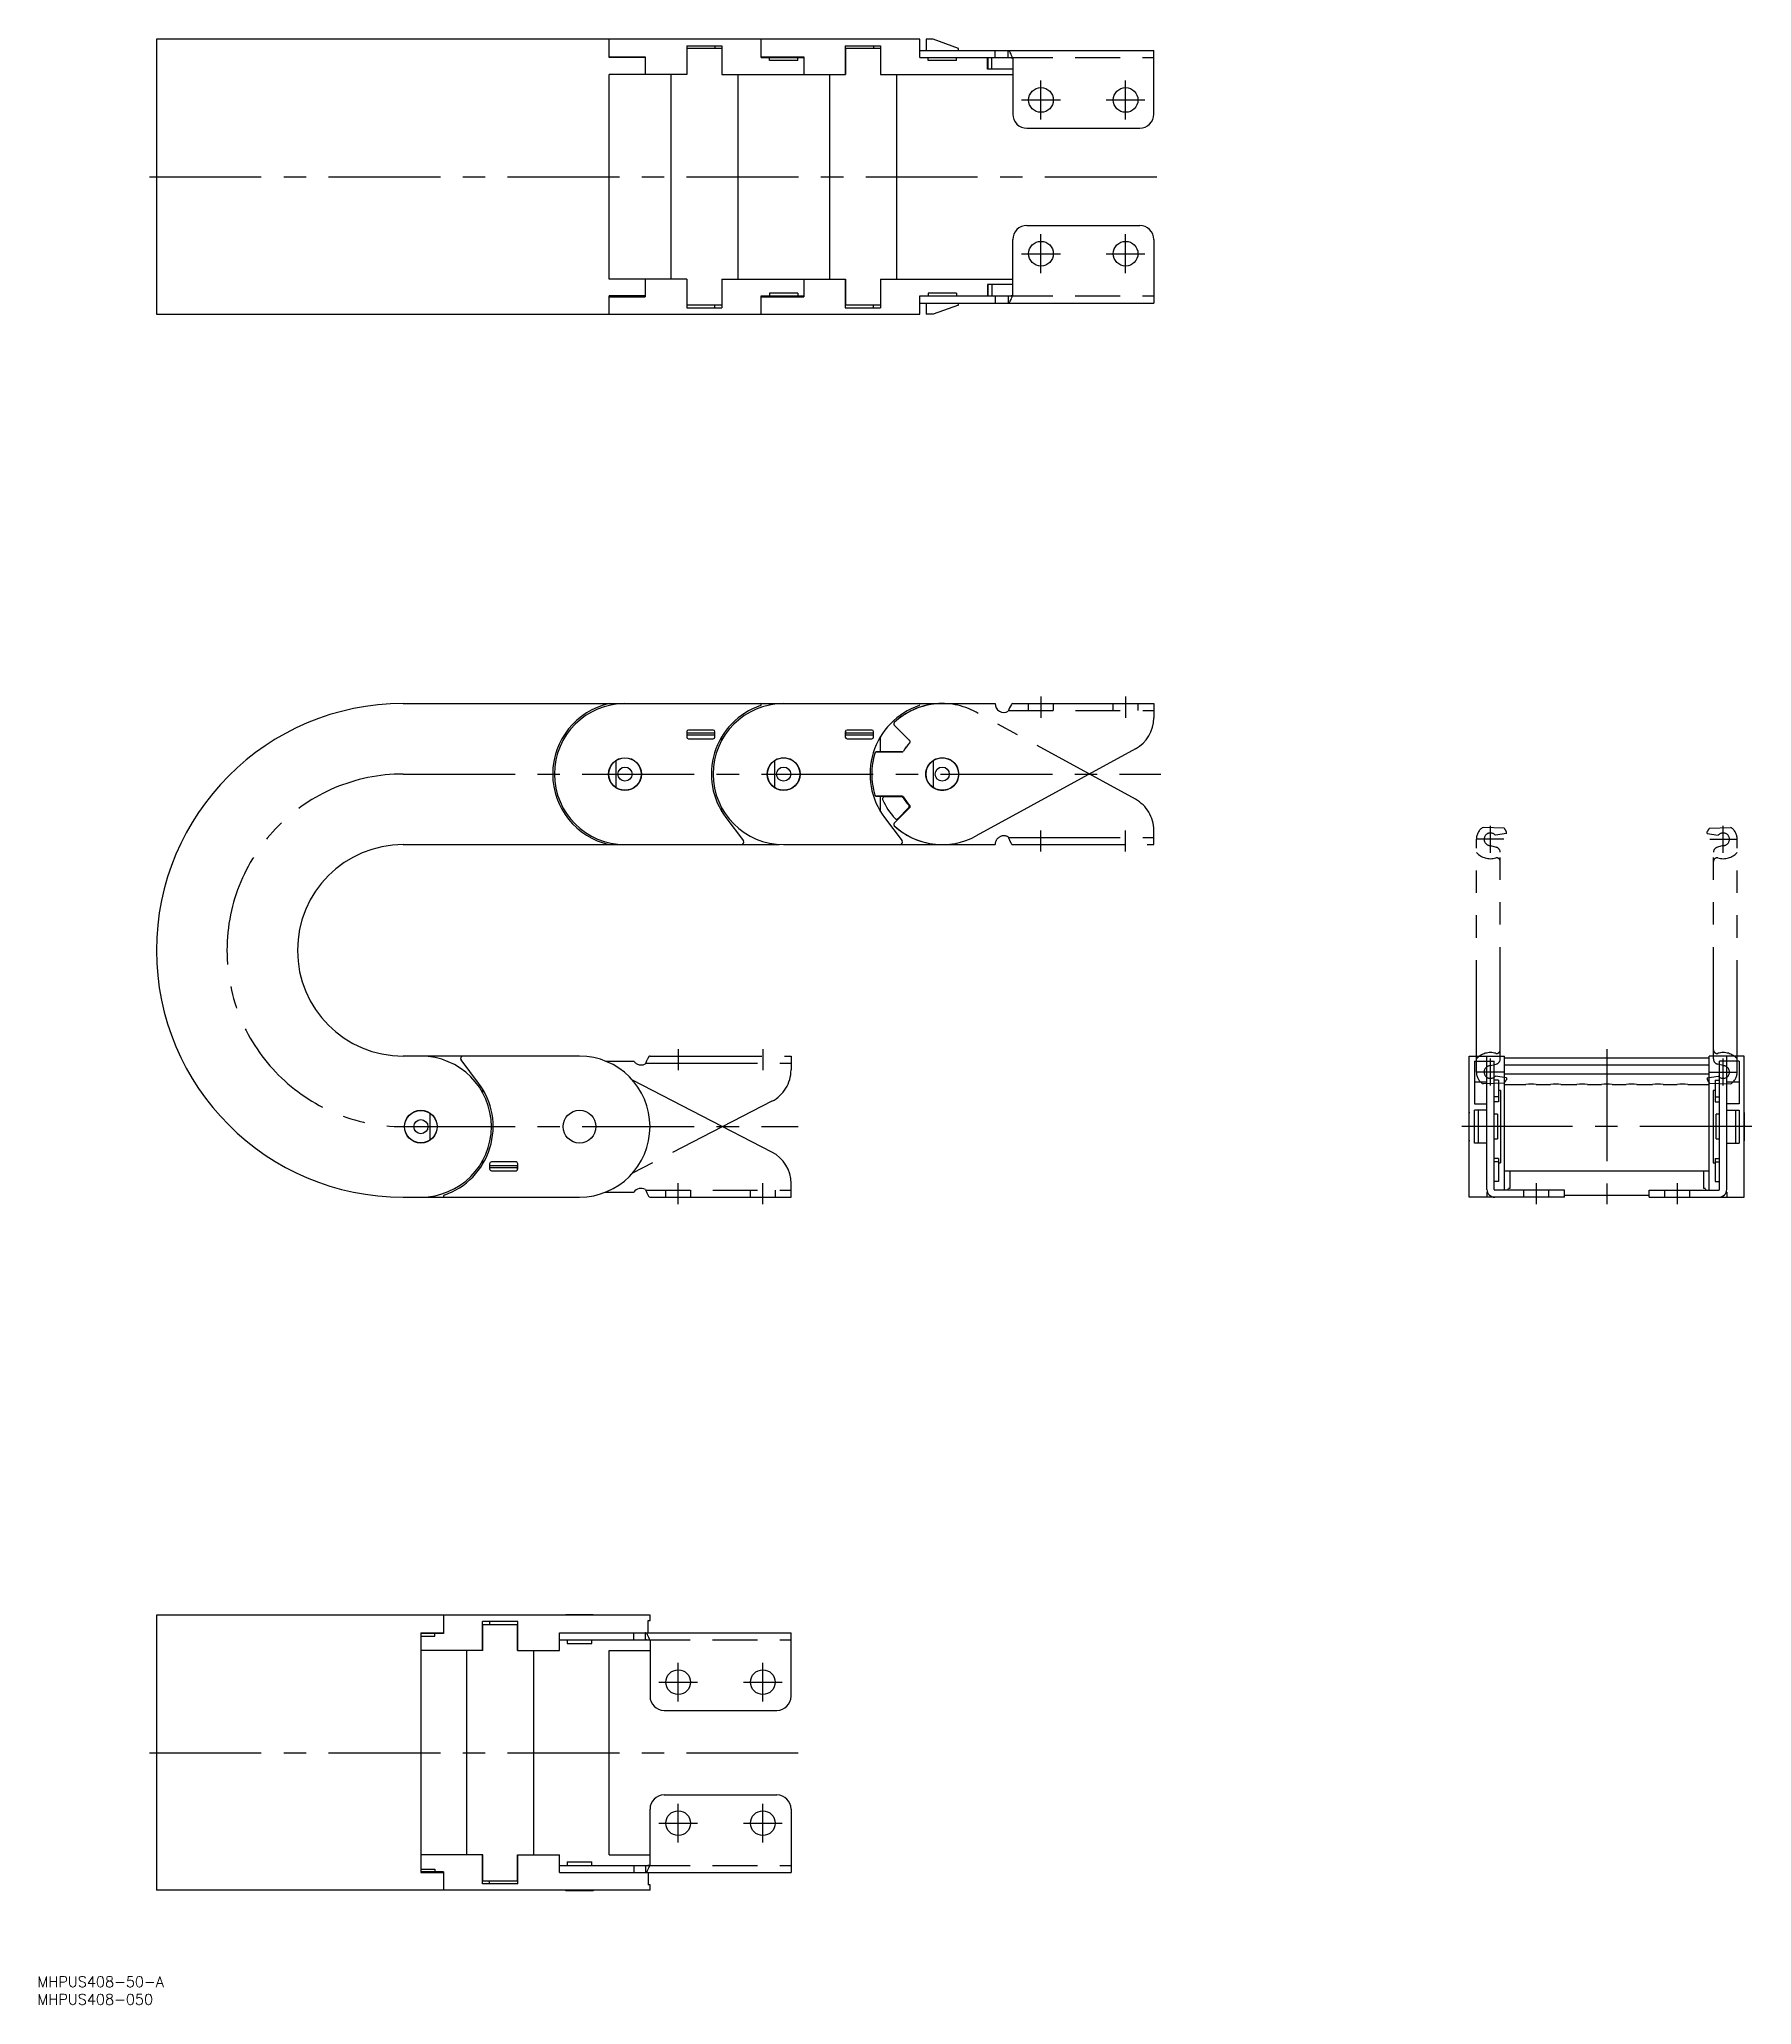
# Model space of a CAD drawing. Extents: x -153 to 333, y -249 to 308.
import ezdxf

# ---------------------------------------------------------------- set-up
doc = ezdxf.new("R2010")
doc.units = 0
for name, pattern in [('CENTER', [50.8, 31.75, -6.35, 6.35, -6.35]), ('DASHED', [19.05, 12.7, -6.35]), ('PHANTOM', [63.5, 31.75, -6.35, 6.35, -6.35, 6.35, -6.35])]:
    doc.linetypes.add(name, pattern=pattern)
doc.layers.get('0').update_dxf_attribs({"linetype": 'CONTINUOUS'})
doc.layers.add('CENTER', color=1, linetype='CENTER')
doc.styles.get("Standard").update_dxf_attribs({"font": 'txt.shx', "height": 3, "bigfont": 'bigfont.shx'})

msp = doc.modelspace()

# ---------------------------------------------------------------- linework, layer by layer
at = {"color": 7, "linetype": 'CONTINUOUS'}
for p, q in [((96.53, 308.4), (-120.01, 308.4)), ((-120.01, 308.4), (-120.01, 230.4)), ((8.4, 303.2), (8.4, 308.4)), ((30.4, 306.6), (40.4, 306.6)), ((30.4, 306.6), (30.4, 298.4)), ((38.4, 306.6), (38.4, 305.8)), ((40.4, 306.6), (40.4, 298.4)), ((51.53, 303.2), (51.53, 308.4)), ((75.4, 306.6), (75.4, 298.4)), ((75.4, 306.6), (85.4, 306.6)), ((83.4, 306.6), (83.4, 305.8)), ((85.4, 306.6), (85.4, 298.4)), ((96.53, 303.2), (96.53, 308.4)), ((100.3, 308.4), (98.3, 308.4)), ((98.3, 308.4), (98.3, 305.2)), ((107.5, 305.78), (100.3, 308.4)), ((8.4, 303.4), (18.62, 303.4)), ((18.62, 303.2), (8.4, 303.2)), ((17.5, 303.2), (17.5, 303.4)), ((18.62, 303.4), (18.62, 298.4)), ((30.45, 305.2), (30.4, 305.2)), ((30.45, 304.15), (30.4, 304.15)), ((40.35, 305.8), (30.45, 305.8)), ((30.45, 305.8), (30.45, 298.4)), ((40.35, 305.8), (40.35, 298.4)), ((40.35, 305.2), (40.4, 305.2)), ((40.4, 304.15), (40.35, 304.15)), ((51.53, 303.4), (63.62, 303.4)), ((51.53, 303.2), (63.62, 303.2)), ((53.3, 303.4), (53.3, 303.2)), ((53.9, 302.4), (53.9, 303.2)), ((61.9, 302.4), (53.9, 302.4)), ((61.9, 302.4), (61.9, 303.2)), ((62.5, 303.2), (62.5, 303.4)), ((63.62, 303.4), (63.62, 298.4)), ((75.45, 305.2), (75.4, 305.2)), ((75.45, 304.15), (75.4, 304.15)), ((75.45, 305.8), (75.45, 298.4)), ((85.35, 305.8), (75.45, 305.8)), ((85.35, 305.8), (85.35, 298.4)), ((85.35, 305.2), (85.4, 305.2)), ((85.4, 304.15), (85.35, 304.15)), ((96.53, 305.2), (162.9, 305.2)), ((96.53, 303.2), (121.59, 303.2)), ((98.9, 302.4), (98.9, 303.2)), ((106.9, 302.4), (98.9, 302.4)), ((106.9, 302.4), (106.9, 303.2)), ((107.5, 305.2), (107.5, 305.78)), ((115.76, 299.9), (115.76, 303.2)), ((115.9, 299.9), (115.9, 303.2)), ((116.94, 299.9), (116.94, 303.2)), ((117.9, 303.2), (117.9, 305.2)), ((121.59, 303.2), (121.59, 305.2)), ((122.9, 303), (122.9, 287.2)), ((162.9, 287.2), (162.9, 305.2)), ((8.4, 240.4), (8.4, 298.4)), ((30.45, 298.4), (8.4, 298.4)), ((25.9, 298.4), (25.9, 240.4)), ((30.4, 300.65), (30.45, 300.65)), ((30.4, 299.6), (30.45, 299.6)), ((40.35, 300.65), (40.4, 300.65)), ((40.35, 299.6), (40.4, 299.6)), ((40.35, 298.4), (75.45, 298.4)), ((44.9, 298.4), (44.9, 240.4)), ((70.9, 298.4), (70.9, 240.4)), ((75.4, 300.65), (75.45, 300.65)), ((75.45, 299.9), (75.4, 299.9)), ((75.4, 299.6), (75.45, 299.6)), ((85.35, 300.65), (85.4, 300.65)), ((85.35, 299.6), (85.4, 299.6)), ((85.35, 298.4), (122.9, 298.4)), ((89.9, 298.4), (89.9, 240.4)), ((122.9, 299.9), (115.76, 299.9)), ((126.9, 283.2), (158.9, 283.2)), ((122.9, 235.8), (122.9, 251.6)), ((126.9, 255.6), (158.9, 255.6)), ((162.9, 251.6), (162.9, 233.6)), ((30.45, 240.4), (8.4, 240.4)), ((18.62, 240.4), (18.62, 235.4)), ((30.4, 240.4), (30.4, 232.2)), ((30.45, 240.4), (30.45, 233.01)), ((40.35, 240.4), (40.35, 233.01)), ((40.35, 240.4), (75.45, 240.4)), ((40.4, 240.4), (40.4, 232.2)), ((63.62, 240.4), (63.62, 235.4)), ((75.4, 240.4), (75.4, 232.2)), ((75.45, 240.4), (75.45, 233.01)), ((85.35, 240.4), (122.9, 240.4)), ((85.35, 240.4), (85.35, 233.01)), ((85.4, 240.4), (85.4, 232.2)), ((18.62, 235.6), (8.4, 235.6)), ((8.4, 230.4), (8.4, 235.6)), ((8.4, 235.4), (18.62, 235.4)), ((17.5, 235.4), (17.5, 235.6)), ((30.4, 239.2), (30.45, 239.2)), ((30.45, 238.15), (30.4, 238.15)), ((30.4, 234.65), (30.45, 234.65)), ((40.35, 239.2), (40.4, 239.2)), ((40.4, 238.15), (40.35, 238.15)), ((40.35, 234.65), (40.4, 234.65)), ((51.53, 235.6), (63.62, 235.6)), ((51.53, 230.4), (51.53, 235.6)), ((51.53, 235.4), (63.62, 235.4)), ((53.3, 235.6), (53.3, 235.4)), ((61.9, 236.4), (53.9, 236.4)), ((53.9, 236.4), (53.9, 235.6)), ((61.9, 236.4), (61.9, 235.6)), ((62.5, 235.4), (62.5, 235.6)), ((75.4, 239.2), (75.45, 239.2)), ((75.45, 238.9), (75.4, 238.9)), ((75.45, 238.15), (75.4, 238.15)), ((75.4, 234.65), (75.45, 234.65)), ((85.35, 239.2), (85.4, 239.2)), ((85.4, 238.15), (85.35, 238.15)), ((85.35, 234.65), (85.4, 234.65)), ((96.53, 235.6), (121.59, 235.6)), ((96.53, 230.4), (96.53, 235.6)), ((106.9, 236.4), (98.9, 236.4)), ((98.9, 236.4), (98.9, 235.6)), ((106.9, 236.4), (106.9, 235.6)), ((115.76, 238.9), (115.76, 235.6)), ((122.9, 238.9), (115.76, 238.9)), ((115.9, 235.6), (115.9, 238.9)), ((116.94, 238.9), (116.94, 235.6)), ((117.9, 235.6), (117.9, 233.6)), ((121.59, 235.6), (121.59, 233.6)), ((-120.01, 230.4), (96.53, 230.4)), ((30.45, 233.6), (30.4, 233.6)), ((30.4, 232.2), (40.4, 232.2)), ((40.35, 233.01), (30.45, 233.01)), ((38.4, 232.2), (38.4, 233.01)), ((40.35, 233.6), (40.4, 233.6)), ((75.45, 233.6), (75.4, 233.6)), ((75.4, 232.2), (85.4, 232.2)), ((85.35, 233.01), (75.45, 233.01)), ((83.4, 232.2), (83.4, 233.01)), ((85.35, 233.6), (85.4, 233.6)), ((96.53, 233.6), (162.9, 233.6)), ((98.3, 233.6), (98.3, 230.4)), ((100.3, 230.4), (98.3, 230.4)), ((107.5, 233.02), (100.3, 230.4)), ((107.5, 233.02), (107.5, 233.6)), ((-50.01, 120), (117.9, 120)), ((53.9, 120), (53.9, 119.6)), ((98.9, 120), (98.9, 119.6)), ((122.9, 120), (162.9, 120)), ((162.9, 120), (162.9, 115.93)), ((30.4, 112), (30.4, 110.5)), ((30.4, 111.5), (30.45, 111.5)), ((30.45, 112.22), (30.45, 111)), ((38.4, 111.6), (30.45, 111.6)), ((37.9, 112.5), (30.9, 112.5)), ((38.4, 110.5), (38.4, 112)), ((75.4, 112), (75.4, 110.5)), ((75.4, 111.5), (75.45, 111.5)), ((75.45, 112.22), (75.45, 111)), ((83.4, 111.6), (75.45, 111.6)), ((82.9, 112.5), (75.9, 112.5)), ((83.4, 110.5), (83.4, 112)), ((93.64, 109.54), (89.26, 113.92)), ((38.4, 111), (30.45, 111)), ((30.9, 110), (37.9, 110)), ((40.4, 109.68), (40.4, 110.68)), ((83.4, 111), (75.45, 111)), ((75.9, 110), (82.9, 110)), ((84.28, 106.3), (91.47, 106.3)), ((85.4, 106.3), (85.4, 110.68)), ((157.7, 107.16), (112.49, 82.45)), ((10.3, 103.79), (10.3, 96.21)), ((55.3, 103.79), (55.3, 96.21)), ((57.22, 104.6), (58.58, 104.6)), ((100.3, 103.79), (100.3, 96.21)), ((102.22, 104.6), (103.58, 104.6)), ((40.4, 89.32), (40.4, 90.32)), ((91.47, 93.7), (84.28, 93.7)), ((85.4, 89.32), (85.4, 93.7)), ((91.36, 93.5), (86.43, 93.5)), ((89.26, 86.08), (93.64, 90.46)), ((90.25, 87.35), (93.36, 90.46)), ((41.53, 87.66), (46.49, 81.07)), ((86.53, 87.66), (91.49, 81.07)), ((-50.01, 80), (56.68, 80)), ((56.68, 80.04), (56.68, 80)), ((57.9, 80), (102.9, 80)), ((101.68, 80.04), (101.68, 80)), ((0, 20), (-50.01, 20)), ((-43.78, 19.96), (-43.78, 20)), ((-28.63, 12.34), (-33.59, 18.93)), ((252.41, -20), (252.41, 20)), ((252.41, 20), (262.41, 20)), ((253.91, 18.6), (253.91, 6.5)), ((253.91, 18.6), (259.41, 18.6)), ((257.41, -17.8), (257.41, 20)), ((259.41, -17.8), (259.41, 18.6)), ((262.41, -18), (262.41, 20)), ((262.41, 19.5), (320.41, 19.5)), ((262.41, 17.5), (320.41, 17.5)), ((320.41, -18), (320.41, 20)), ((330.41, 20), (320.41, 20)), ((323.41, -17.8), (323.41, 18.6)), ((328.91, 18.6), (323.41, 18.6)), ((325.41, -17.8), (325.41, 20)), ((328.91, 18.6), (328.91, 6.5)), ((330.41, -20), (330.41, 20)), ((54.58, -7.21), (15.06, 13.17)), ((257.41, 12.6), (253.91, 12.6)), ((260.71, 13.21), (259.41, 13.21)), ((260.71, 13.21), (260.71, 7)), ((262.41, 15), (320.41, 15)), ((262.41, 12), (268.41, 12)), ((271.41, 12), (275.41, 12)), ((278.41, 12), (282.91, 12)), ((285.91, 12), (289.91, 12)), ((292.91, 12), (296.91, 12)), ((299.91, 12), (304.41, 12)), ((307.41, 12), (311.41, 12)), ((314.41, 12), (320.41, 12)), ((322.11, 13.21), (322.11, 7)), ((322.11, 13.21), (323.41, 13.21)), ((328.91, 12.6), (325.41, 12.6)), ((-27.5, 10.68), (-27.5, 9.68)), ((253.91, 6.5), (257.41, 6.5)), ((260.71, 8.44), (259.41, 8.44)), ((260.71, 7), (259.41, 7)), ((261.21, 10.29), (260.71, 10.29)), ((261.21, 10.29), (261.21, -10.29)), ((321.61, 10.29), (321.61, -10.29)), ((322.11, 10.29), (321.61, 10.29)), ((322.11, 8.44), (323.41, 8.44)), ((322.11, 7), (323.41, 7)), ((328.91, 6.5), (325.41, 6.5)), ((-42.4, -3.79), (-42.4, 3.79)), ((252.31, 3.65), (252.31, -3.65)), ((253.91, -4.65), (253.91, 4.65)), ((257.41, 4.65), (253.91, 4.65)), ((254.91, 4.65), (254.91, -4.65)), ((260.41, 3.5), (259.41, 3.5)), ((260.41, 3.5), (260.41, -3.5)), ((322.41, -3.5), (322.41, 3.5)), ((323.41, 3.5), (322.41, 3.5)), ((325.41, 4.65), (328.91, 4.65)), ((327.91, 4.65), (327.91, -4.65)), ((328.91, 4.65), (328.91, -4.65)), ((330.51, -3.65), (330.51, 3.65)), ((-44.32, -4.6), (-45.68, -4.6)), ((257.41, -4.65), (253.91, -4.65)), ((259.41, -3.5), (260.41, -3.5)), ((322.41, -3.5), (323.41, -3.5)), ((325.41, -4.65), (328.91, -4.65)), ((-27.5, -9.68), (-27.5, -10.68)), ((-25.5, -10.5), (-25.5, -12)), ((-25.5, -11), (-17.55, -11)), ((-18, -10), (-25, -10)), ((-17.55, -12.22), (-17.55, -11)), ((-17.5, -12), (-17.5, -10.5)), ((260.71, -9), (259.41, -9)), ((260.71, -9.96), (259.41, -9.96)), ((260.71, -9), (260.71, -15.55)), ((260.71, -10.29), (261.21, -10.29)), ((321.61, -10.29), (322.11, -10.29)), ((322.11, -9), (322.11, -15.55)), ((322.11, -9), (323.41, -9)), ((322.11, -9.96), (323.41, -9.96)), ((-25.5, -11.6), (-17.55, -11.6)), ((-25, -12.5), (-18, -12.5)), ((-17.5, -11.5), (-17.55, -11.5)), ((60, -20), (60, -16.1)), ((260.71, -15.55), (259.41, -15.55)), ((262.41, -12.5), (320.41, -12.5)), ((263.91, -12.5), (263.91, -17.5)), ((318.91, -17.5), (318.91, -12.5)), ((322.11, -15.55), (323.41, -15.55)), ((-50.01, -20), (0, -20)), ((-41, -20), (-41, -19.6)), ((7.35, -18.6), (15.43, -18.6)), ((20, -20), (60, -20)), ((279.41, -20), (252.41, -20)), ((257.41, -18.6), (257.41, -20)), ((257.56, -18.6), (257.41, -18.6)), ((279.41, -18), (259.61, -18)), ((263.91, -17.5), (263.53, -17.5)), ((279.41, -20), (279.41, -18)), ((303.41, -19.5), (279.41, -19.5)), ((303.41, -18), (323.21, -18)), ((303.41, -20), (303.41, -18)), ((303.41, -20), (330.41, -20)), ((319.28, -17.5), (318.91, -17.5)), ((325.26, -18.6), (325.41, -18.6)), ((325.41, -18.6), (325.41, -20)), ((20, -138.56), (-120.01, -138.56)), ((-120.01, -138.56), (-120.01, -216.56)), ((-38.63, -138.56), (-38.63, -143.76)), ((3.65, -138.46), (-3.65, -138.46)), ((20, -140.06), (20, -138.56)), ((-45, -143.56), (-45, -211.56)), ((-45, -143.56), (-38.63, -143.56)), ((-38.63, -143.76), (-45, -143.76)), ((-45, -144.56), (-41, -144.56)), ((-41, -144.56), (-41, -143.76)), ((-40.4, -143.76), (-40.4, -143.56)), ((-27.5, -148.56), (-27.5, -140.36)), ((-17.5, -140.36), (-27.5, -140.36)), ((-27.45, -141.76), (-27.5, -141.76)), ((-27.45, -142.81), (-27.5, -142.81)), ((-27.45, -148.56), (-27.45, -141.17)), ((-27.45, -141.17), (-17.55, -141.17)), ((-25.5, -140.36), (-25.5, -141.17)), ((-17.55, -148.56), (-17.55, -141.17)), ((-17.55, -141.76), (-17.5, -141.76)), ((-17.5, -142.81), (-17.55, -142.81)), ((-17.5, -148.56), (-17.5, -140.36)), ((-5.72, -143.56), (60, -143.56)), ((-5.72, -148.56), (-5.72, -143.56)), ((15.43, -145.56), (15.43, -143.56)), ((18.69, -145.56), (18.69, -143.56)), ((19.45, -143.56), (19.45, -140.06)), ((19.45, -140.06), (20, -140.06)), ((60, -161.56), (60, -143.56)), ((-27.45, -148.56), (-45, -148.56)), ((-32, -206.56), (-32, -148.56)), ((-27.5, -146.31), (-27.45, -146.31)), ((-27.45, -147.36), (-27.5, -147.36)), ((-17.55, -146.31), (-17.5, -146.31)), ((-17.5, -147.36), (-17.55, -147.36)), ((-17.55, -148.56), (-5.72, -148.56)), ((-13, -206.56), (-13, -148.56)), ((-5.72, -145.56), (18.69, -145.56)), ((-3.5, -145.56), (-3.5, -146.56)), ((-3.5, -146.56), (3.5, -146.56)), ((3.5, -146.56), (3.5, -145.56)), ((8.4, -206.56), (8.4, -148.56)), ((8.4, -148.56), (20, -148.56)), ((20, -145.76), (20, -161.56)), ((24, -165.56), (56, -165.56)), ((20, -209.36), (20, -193.56)), ((24, -189.56), (56, -189.56)), ((60, -193.56), (60, -211.56)), ((-27.45, -206.56), (-45, -206.56)), ((-45, -210.56), (-41, -210.56)), ((-38.63, -211.36), (-45, -211.36)), ((-45, -211.56), (-38.63, -211.56)), ((-41, -210.56), (-41, -211.36)), ((-40.4, -211.56), (-40.4, -211.36)), ((-38.63, -211.36), (-38.63, -216.56)), ((-27.5, -214.76), (-27.5, -206.56)), ((-27.45, -207.76), (-27.5, -207.76)), ((-27.45, -208.81), (-27.5, -208.81)), ((-27.45, -213.95), (-27.45, -206.56)), ((-17.55, -206.56), (-5.72, -206.56)), ((-17.55, -213.95), (-17.55, -206.56)), ((-17.5, -207.76), (-17.55, -207.76)), ((-17.5, -208.81), (-17.55, -208.81)), ((-17.5, -214.76), (-17.5, -206.56)), ((-5.72, -211.56), (-5.72, -206.56)), ((-5.72, -209.56), (18.69, -209.56)), ((-5.72, -211.56), (60, -211.56)), ((-3.5, -208.56), (3.5, -208.56)), ((-3.5, -208.56), (-3.5, -209.56)), ((3.5, -209.56), (3.5, -208.56)), ((8.4, -206.56), (20, -206.56)), ((15.43, -209.56), (15.43, -211.56)), ((18.69, -209.56), (18.69, -211.56)), ((19.45, -211.56), (19.45, -215.06)), ((20, -216.56), (-120.01, -216.56)), ((-27.5, -212.31), (-27.45, -212.31)), ((-27.45, -213.36), (-27.5, -213.36)), ((-17.5, -214.76), (-27.5, -214.76)), ((-27.45, -213.95), (-17.55, -213.95)), ((-25.5, -214.76), (-25.5, -213.95)), ((-17.55, -212.31), (-17.5, -212.31)), ((-17.55, -213.36), (-17.5, -213.36)), ((-3.65, -216.66), (3.65, -216.66)), ((20, -215.06), (19.45, -215.06)), ((20, -216.56), (20, -215.06))]:
    msp.add_line(p, q, dxfattribs=at)
at = {"color": 3, "linetype": 'DASHED'}
for p, q in [((121.59, 303.2), (162.9, 303.2)), ((121.59, 235.6), (162.9, 235.6)), ((121.66, 118), (162.9, 118)), ((127.4, 118), (127.4, 120)), ((134.4, 120), (134.4, 118)), ((151.4, 118), (151.4, 120)), ((158.4, 120), (158.4, 118)), ((18.76, -18), (60, -18)), ((24.5, -20), (24.5, -18)), ((31.5, -18), (31.5, -20)), ((48.5, -20), (48.5, -18)), ((55.5, -18), (55.5, -20)), ((267.91, -20), (267.91, -18)), ((274.91, -18), (274.91, -20)), ((307.91, -20), (307.91, -18)), ((314.91, -18), (314.91, -20)), ((18.69, -145.56), (60, -145.56)), ((18.69, -209.56), (60, -209.56))]:
    msp.add_line(p, q, dxfattribs=at)
at = {"color": 3, "linetype": 'PHANTOM'}
for p, q in [((157.7, 92.84), (112.49, 117.55)), ((89.26, 113.92), (93.64, 109.54)), ((91.47, 106.3), (84.28, 106.3)), ((84.28, 93.7), (91.47, 93.7)), ((93.64, 90.46), (89.26, 86.08)), ((130.9, 78), (130.9, 84)), ((154.9, 78), (154.9, 84)), ((162.9, 80), (162.9, 84.07)), ((262.31, 84.63), (256.29, 84.89)), ((258.41, 77.7), (258.41, 85.3)), ((262.91, 83.13), (262.91, 83.68)), ((319.91, 83.13), (319.91, 83.68)), ((320.51, 84.63), (326.53, 84.89)), ((324.41, 77.7), (324.41, 85.3)), ((102.9, 80), (117.9, 80)), ((121.66, 82), (162.9, 82)), ((122.9, 80), (162.9, 80)), ((254.41, 15.5), (254.41, 81.5)), ((262.21, 81.5), (254.61, 81.5)), ((258.41, 79.7), (260.05, 79.26)), ((262.91, 83.13), (259.79, 82.66)), ((319.91, 83.13), (323.03, 82.66)), ((320.61, 81.5), (328.21, 81.5)), ((324.41, 79.7), (322.77, 79.26)), ((328.41, 15.5), (328.41, 81.5)), ((261.16, 19.19), (261.16, 77.81)), ((321.66, 19.19), (321.66, 77.81)), ((7.35, 18.6), (15.43, 18.6)), ((18.76, 18), (60, 18)), ((20, 20), (60, 20)), ((28, 22), (28, 16)), ((52, 22), (52, 16)), ((60, 20), (60, 16.1)), ((258.41, 11.7), (258.41, 19.3)), ((258.41, 17.3), (260.05, 17.74)), ((324.41, 17.3), (322.77, 17.74)), ((324.41, 11.7), (324.41, 19.3)), ((262.21, 15.5), (254.61, 15.5)), ((262.31, 12.37), (256.29, 12.11)), ((262.91, 13.87), (259.79, 14.34)), ((262.91, 13.87), (262.91, 13.32)), ((319.91, 13.87), (323.03, 14.34)), ((319.91, 13.87), (319.91, 13.32)), ((320.51, 12.37), (326.53, 12.11)), ((320.61, 15.5), (328.21, 15.5)), ((54.58, 7.21), (15.06, -13.17))]:
    msp.add_line(p, q, dxfattribs=at)
at = {"color": 7, "linetype": 'CONTINUOUS'}
for centre, radius in [((130.9, 291.2), 3.5), ((154.9, 291.2), 3.5), ((130.9, 247.6), 3.5), ((154.9, 247.6), 3.5), ((12.9, 100), 4.65), ((12.9, 100), 4.6), ((12.9, 100), 2), ((57.9, 100), 4.65), ((57.9, 100), 4.6), ((57.9, 100), 2), ((102.9, 100), 4.65), ((102.9, 100), 4.6), ((102.9, 100), 2), ((-45, 0), 4.65), ((-45, 0), 4.6), ((-45, 0), 2), ((0, 0), 4.65), ((28, -157.56), 3.5), ((52, -157.56), 3.5), ((28, -197.56), 3.5), ((52, -197.56), 3.5)]:
    msp.add_circle(centre, radius, dxfattribs=at)
at = {"color": 3, "linetype": 'PHANTOM'}
msp.add_circle((102.9, 100), 4.65, dxfattribs=at)
at = {"color": 7, "linetype": 'CONTINUOUS'}
for centre, radius, start, end in [((121.56, 304.77), 0.436, 52.9161, 86.8653), ((121.44, 297.81), 5.4, 74.2762, 88.3964), ((120.73, 303.87), 1.66, 27.3236, 48.5579), ((110.14, 298.51), 13.53, 19.4023, 26.9099), ((126.9, 287.2), 4, 180, 270), ((158.9, 287.2), 4, 270, 0), ((126.9, 251.6), 4, 90, 180), ((158.9, 251.6), 4, 0, 90), ((121.44, 241), 5.4, 271.6036, 285.7238), ((120.73, 234.94), 1.66, 311.4421, 332.6764), ((110.14, 240.3), 13.53, 333.0901, 340.5977), ((121.56, 234.04), 0.436, 273.1347, 307.0839), ((-50.01, 50), 70, 90, 270), ((12.9, 100), 20.5, 102.6804, 257.3196), ((12.9, 100), 20, 90, 270), ((57.9, 100), 20.5, 108.717, 217), ((57.9, 100), 20, 90, 270), ((51.23, 119.7), 0.3, 288.717, 90), ((102.9, 100), 20.5, 108.717, 217), ((102.9, 100), 20, 90, 132.9428), ((96.23, 119.7), 0.3, 288.717, 90), ((120.4, 120), 2.5, 180, 298.3576), ((130.19, 114.97), 9.05, 148.0409, 161.7604), ((122.97, 119.45), 0.558, 96.8992, 145.9458), ((30.9, 112), 0.5, 90, 180), ((37.9, 112), 0.5, 0, 90), ((75.9, 112), 0.5, 90, 180), ((82.9, 112), 0.5, 0, 90), ((89.62, 114.27), 0.5, 132.9428, 225), ((152.9, 115.93), 10, 298.6582, 0), ((30.9, 110.5), 0.5, 180, 270), ((37.9, 110.5), 0.5, 270, 0), ((75.9, 110.5), 0.5, 180, 270), ((82.9, 110.5), 0.5, 270, 0), ((102.9, 100), 20, 162.6963, 197.3037), ((84.28, 105.8), 0.5, 90, 162.6963), ((91.47, 106.8), 0.5, 270, 329.251), ((102.9, 100), 12.8, 136.2925, 149.251), ((93.29, 109.19), 0.5, 316.2925, 45), ((84.28, 94.2), 0.5, 197.3037, 270), ((86.43, 93), 0.5, 90, 203.0206), ((102.9, 100), 18.4, 203.0206, 223.3994), ((91.36, 93), 0.5, 31.2329, 90), ((91.47, 93.2), 0.5, 30.749, 90), ((102.9, 100), 13, 211.2329, 222.8774), ((102.9, 100), 12.8, 210.749, 223.7075), ((93.01, 90.81), 0.5, 315, 42.8774), ((93.29, 90.81), 0.5, 315, 43.7075), ((89.62, 85.73), 0.5, 135, 227.0572), ((102.9, 100), 20, 227.0572, 298.6582), ((89.89, 87.7), 0.5, 223.3994, 315), ((-50.01, 50), 30, 90, 270), ((45.96, 80.67), 0.671, 270, 37), ((90.96, 80.67), 0.671, 270, 37), ((-45, 0), 20, 270, 90), ((-33.06, 19.33), 0.671, 90, 217), ((0, 0), 20, 270, 90), ((-45, 0), 20.5, 288.717, 37), ((269.91, -56.02), 68.04, 88.7368, 91.2632), ((276.91, -56.02), 68.04, 88.7368, 91.2632), ((284.41, -56.02), 68.04, 88.7368, 91.2632), ((291.41, -56.02), 68.04, 88.7368, 91.2632), ((298.41, -56.02), 68.04, 88.7368, 91.2632), ((305.91, -56.02), 68.04, 88.7368, 91.2632), ((312.91, -56.02), 68.04, 88.7368, 91.2632), ((253.31, 3.65), 1, 154.1581, 180), ((329.51, 3.65), 1, 0, 25.8419), ((253.31, -3.65), 1, 180, 205.8419), ((329.51, -3.65), 1, 334.1581, 0), ((-25, -10.5), 0.5, 90, 180), ((-18, -10.5), 0.5, 0, 90), ((50, -16.1), 10, 0, 62.7325), ((-25, -12), 0.5, 180, 270), ((-18, -12), 0.5, 270, 0), ((-38.33, -19.7), 0.3, 108.717, 270), ((17.5, -20), 2.5, 61.6424, 145.9442), ((27.29, -14.97), 9.05, 198.2396, 211.9591), ((20.07, -19.45), 0.558, 214.0542, 263.1008), ((259.61, -17.8), 2.2, 180, 270), ((259.61, -17.8), 0.2, 180, 270), ((258.41, -15.5), 5.5, 332.9643, 338.6763), ((324.41, -15.5), 5.5, 201.3237, 207.0357), ((323.21, -17.8), 0.2, 270, 0), ((323.21, -17.8), 2.2, 270, 0), ((-3.65, -139.46), 1, 90, 115.8419), ((3.65, -139.46), 1, 64.1581, 90), ((18.66, -144), 0.436, 52.9154, 86.8656), ((17.82, -144.9), 1.68, 27.4088, 48.4727), ((6.46, -150.59), 14.38, 19.623, 26.6893), ((18.54, -150.96), 5.4, 74.2763, 88.3963), ((24, -161.56), 4, 180, 270), ((56, -161.56), 4, 270, 0), ((24, -193.56), 4, 90, 180), ((56, -193.56), 4, 0, 90), ((18.54, -204.16), 5.4, 271.6037, 285.7237), ((18.66, -211.13), 0.436, 273.1344, 307.0846), ((17.82, -210.22), 1.68, 311.5273, 332.5912), ((6.46, -204.53), 14.38, 333.3107, 340.377), ((-3.65, -215.66), 1, 244.1581, 270), ((3.65, -215.66), 1, 270, 295.8419)]:
    msp.add_arc(centre, radius, start, end, dxfattribs=at)
at = {"color": 3, "linetype": 'PHANTOM'}
for centre, radius, start, end in [((102.9, 100), 20, 61.3418, 132.9428), ((89.62, 114.27), 0.5, 132.9428, 225), ((102.9, 100), 20, 162.6963, 197.3037), ((84.28, 105.8), 0.5, 90, 162.6963), ((91.47, 106.8), 0.5, 270, 329.251), ((102.9, 100), 12.8, 136.2925, 149.251), ((93.29, 109.19), 0.5, 316.2925, 45), ((84.28, 94.2), 0.5, 197.3037, 270), ((91.47, 93.2), 0.5, 30.749, 90), ((102.9, 100), 12.8, 210.749, 223.7075), ((93.29, 90.81), 0.5, 315, 43.7075), ((152.9, 84.07), 10, 0, 61.3418), ((89.62, 85.73), 0.5, 135, 227.0572), ((102.9, 100), 20, 227.0572, 270), ((258.41, 81.5), 4, 122.0052, 180), ((258.41, 81.5), 5, 25.8419, 38.7554), ((324.41, 81.5), 5, 141.2446, 154.1581), ((324.41, 81.5), 4, 0, 57.9948), ((120.4, 80), 2.5, 61.6424, 180), ((130.19, 85.03), 9.05, 198.2396, 211.9591), ((122.97, 80.55), 0.558, 214.0542, 263.1008), ((258.41, 81.5), 1.8, 39.9987, 269.9998), ((259.66, 77.81), 1.5, 0, 74.9967), ((323.16, 77.81), 1.5, 105.0033, 180), ((324.41, 81.5), 1.8, 270.0002, 140.0013), ((258.41, 81.5), 5.5, 223.3418, 285.6185), ((260.16, 75.24), 1, 0, 105.6185), ((322.66, 75.24), 1, 74.3815, 180), ((324.41, 81.5), 5.5, 254.3815, 316.6582), ((17.5, 20), 2.5, 214.0558, 298.3576), ((27.29, 14.97), 9.05, 148.0409, 161.7604), ((20.07, 19.45), 0.558, 96.8992, 145.9458), ((258.41, 15.5), 5.5, 74.3815, 136.6582), ((258.41, 15.5), 1.8, 90.0002, 320.0013), ((260.16, 21.76), 1, 254.3815, 0), ((259.66, 19.19), 1.5, 285.0033, 0), ((322.66, 21.76), 1, 180, 285.6185), ((323.16, 19.19), 1.5, 180, 254.9967), ((324.41, 15.5), 5.5, 43.3418, 105.6185), ((324.41, 15.5), 1.8, 219.9987, 89.9998), ((50, 16.1), 10, 297.2675, 0), ((258.41, 15.5), 4, 180, 237.9948), ((258.41, 15.5), 5, 321.2446, 334.1581), ((324.41, 15.5), 5, 205.8419, 218.7554), ((324.41, 15.5), 4, 302.0052, 0)]:
    msp.add_arc(centre, radius, start, end, dxfattribs=at)
at = {"layer": 'CENTER', "color": 1, "linetype": 'CENTER'}
for p, q in [((130.9, 285.7), (130.9, 296.7)), ((154.9, 285.7), (154.9, 296.7)), ((125.4, 291.2), (136.4, 291.2)), ((149.4, 291.2), (160.4, 291.2)), ((-122.01, 269.4), (164.9, 269.4)), ((130.9, 242.1), (130.9, 253.1)), ((154.9, 242.1), (154.9, 253.1)), ((125.4, 247.6), (136.4, 247.6)), ((149.4, 247.6), (160.4, 247.6)), ((130.9, 122), (130.9, 116)), ((154.9, 122), (154.9, 116)), ((-50.01, 100), (164.9, 100)), ((291.41, 22), (291.41, -22)), ((-50.01, 0), (62, 0)), ((332.51, 0), (250.31, 0)), ((28, -22), (28, -16)), ((52, -22), (52, -16)), ((271.41, -16), (271.41, -22)), ((311.41, -16), (311.41, -22)), ((28, -163.06), (28, -152.06)), ((52, -163.06), (52, -152.06)), ((22.5, -157.56), (33.5, -157.56)), ((46.5, -157.56), (57.5, -157.56)), ((-122.01, -177.56), (62, -177.56)), ((28, -203.06), (28, -192.06)), ((52, -203.06), (52, -192.06)), ((22.5, -197.56), (33.5, -197.56)), ((46.5, -197.56), (57.5, -197.56))]:
    msp.add_line(p, q, dxfattribs=at)
msp.add_arc((-50.01, 50), 50, 90, 270, dxfattribs=at)

# ---------------------------------------------------------------- texts
at = {"color": 7, "linetype": 'CONTINUOUS'}
for s, p in [('MHPUS408-50-A', (-153.76, -244.04)), ('MHPUS408-050', (-153.76, -249.04))]:
    msp.add_text(s, height=3, dxfattribs=at).set_placement(p)

doc.saveas('drawing.dxf')
